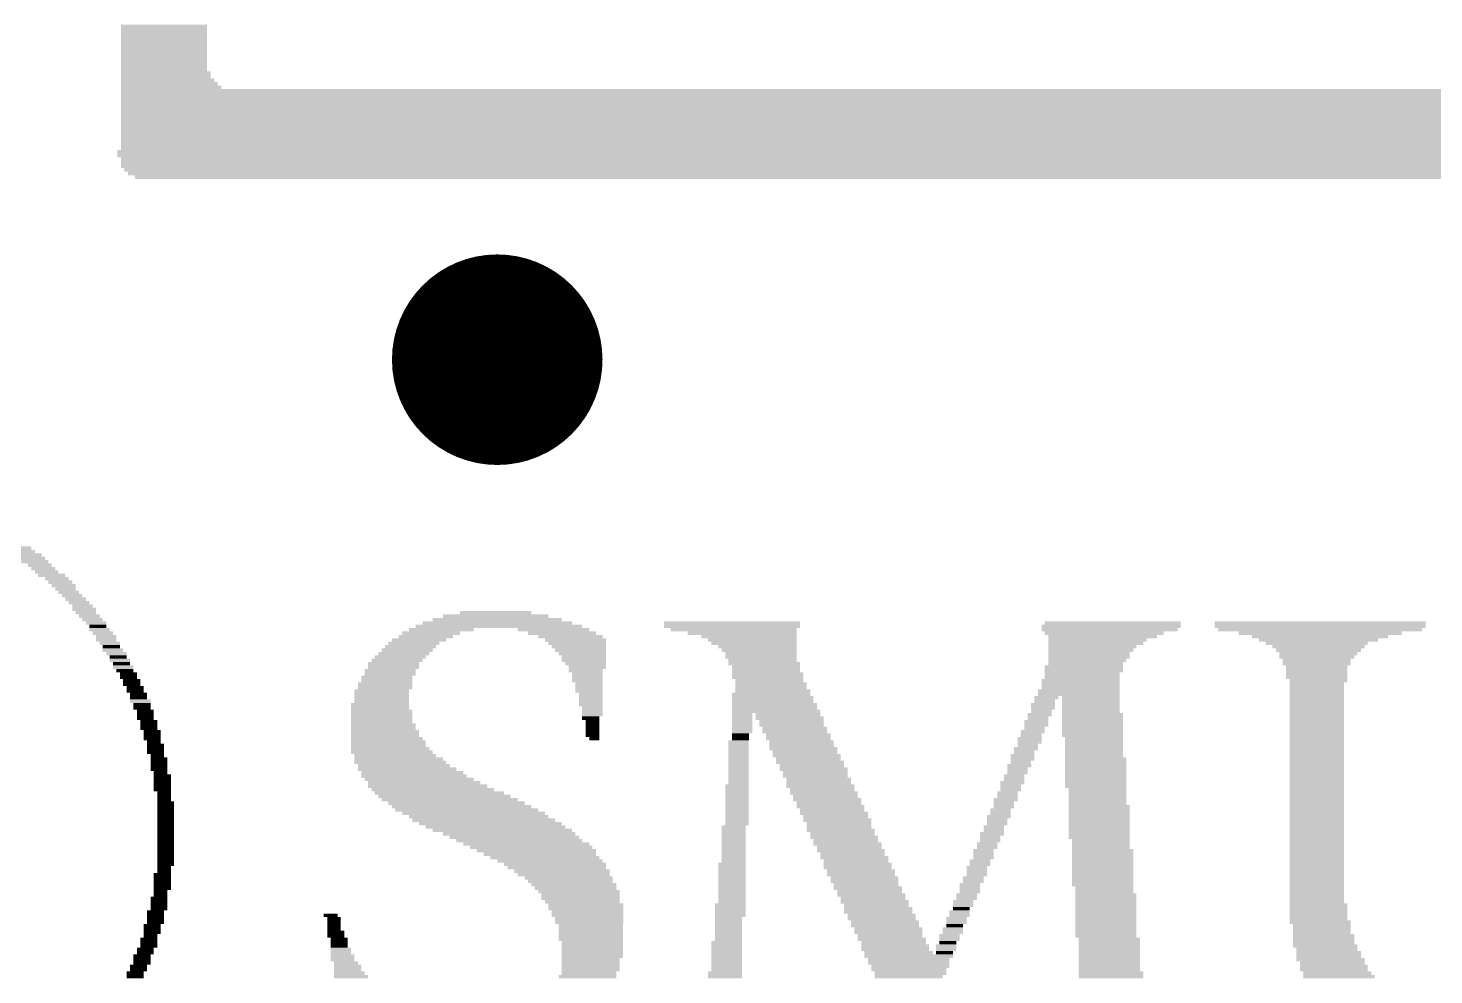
# Model space of a CAD drawing. Extents: x 0 to 49.2, y 3.8 to 49.5.
# Drawn here: x 9.59 to 20.64, y 26.66 to 34.1 of the extents above; entities that cross this region are included whole.
import ezdxf

# ---------------------------------------------------------------- set-up
doc = ezdxf.new("R2010")
doc.units = 0
for name, color, linetype in [('17', 82, 'CONTINUOUS'), ('200', 7, 'CONTINUOUS'), ('201', 7, 'CONTINUOUS')]:
    doc.layers.add(name, color=color, linetype=linetype)

# ---------------------------------------------------------------- blocks, each defined once
blk = doc.blocks.new('RECT')
blk.add_solid([(-0.5, -0.5), (0.5, -0.5), (-0.5, 0.5), (0.5, 0.5)])
blk = doc.blocks.new('ROUNDP')
at = {"const_width": 0.5}
blk.add_lwpolyline([(0, -0.25, 1), (0, 0.25, 1), (0, -0.25)], format="xyb", dxfattribs=at)

msp = doc.modelspace()

# ---------------------------------------------------------------- block references
at = {"layer": '17', "xscale": 1.6556, "yscale": 1.6556, "rotation": 90}
msp.add_blockref('ROUNDP', (13.274, 31.496), dxfattribs=at)
msp.add_blockref('ROUNDP', (13.274, 31.496), dxfattribs=at)
at = {"layer": '200'}
for p, xscale, yscale in [((9.5042, 30.0141), 0.2134, 0.0269), ((9.5321, 29.9873), 0.2134, 0.0267), ((9.5854, 29.9606), 0.2134, 0.0267), ((9.6109, 29.934), 0.2134, 0.0267), ((9.6388, 29.9072), 0.2134, 0.0269), ((9.6782, 29.8804), 0.1854, 0.0267), ((9.7048, 29.8537), 0.188, 0.0267), ((9.7315, 29.827), 0.1854, 0.0267), ((9.7709, 29.8002), 0.2134, 0.0269), ((9.8115, 29.7734), 0.188, 0.0267), ((9.8395, 29.7468), 0.188, 0.0267), ((9.8649, 29.7201), 0.188, 0.0267), ((9.8788, 29.6933), 0.16, 0.0269), ((9.9055, 29.6665), 0.1626, 0.0267), ((9.9322, 29.6398), 0.16, 0.0267), ((9.9588, 29.6132), 0.1626, 0.0267), ((9.9855, 29.5864), 0.16, 0.0269), ((10.0134, 29.5596), 0.16, 0.0267), ((10.0261, 29.5329), 0.1854, 0.0267), ((10.0388, 29.5061), 0.16, 0.0269), ((13.2621, 29.5061), 0.5613, 0.0269), ((10.0668, 29.4793), 0.16, 0.0267), ((10.0922, 29.4526), 0.16, 0.0267), ((10.1201, 29.426), 0.16, 0.0267), ((10.1328, 29.3992), 0.1346, 0.0269), ((13.2875, 29.3992), 1.3081, 0.0269), ((13.2748, 29.426), 1.176, 0.0267), ((13.2735, 29.4526), 1.016, 0.0267), ((13.2608, 29.4793), 0.828, 0.0267), ((15.1188, 29.426), 1.0693, 0.0267), ((15.1188, 29.3992), 1.0693, 0.0269), ((18.1008, 29.3992), 1.0947, 0.0269), ((18.1135, 29.426), 1.0693, 0.0267), ((19.7442, 29.426), 1.6586, 0.0267), ((19.7442, 29.3992), 1.6586, 0.0269), ((10.1455, 29.3724), 0.16, 0.0267), ((10.1735, 29.3457), 0.16, 0.0267), ((10.1989, 29.319), 0.16, 0.0267), ((10.1989, 29.2922), 0.16, 0.0269), ((12.6589, 29.2922), 0.4267, 0.0269), ((12.7122, 29.319), 0.4267, 0.0267), ((12.7541, 29.3457), 0.4547, 0.0267), ((12.8341, 29.3724), 0.508, 0.0267), ((13.7155, 29.3724), 0.5639, 0.0267), ((13.7828, 29.3457), 0.5359, 0.0267), ((13.8501, 29.319), 0.508, 0.0267), ((13.8895, 29.2922), 0.4801, 0.0269), ((15.1328, 29.3724), 0.9906, 0.0267), ((15.2001, 29.3457), 0.856, 0.0267), ((15.2535, 29.319), 0.7493, 0.0267), ((15.2801, 29.2922), 0.696, 0.0269), ((18.0881, 29.3724), 1.0693, 0.0267), ((18.0462, 29.3457), 0.9347, 0.0267), ((17.9941, 29.2922), 0.7747, 0.0269), ((18.0335, 29.319), 0.8534, 0.0267), ((19.7442, 29.3724), 1.6027, 0.0267), ((19.7442, 29.3457), 1.2827, 0.0267), ((19.7442, 29.319), 1.0693, 0.0267), ((19.7315, 29.2922), 0.9373, 0.0269), ((10.2268, 29.2654), 0.16, 0.0267), ((10.2395, 29.2388), 0.1346, 0.0267), ((10.2522, 29.2121), 0.16, 0.0267), ((10.2801, 29.1853), 0.16, 0.0269), ((12.5395, 29.1853), 0.4013, 0.0269), ((12.5649, 29.2121), 0.4013, 0.0267), ((12.5928, 29.2388), 0.4013, 0.0267), ((12.6182, 29.2654), 0.4013, 0.0267), ((13.9022, 29.2654), 0.4547, 0.0267), ((13.9162, 29.2388), 0.4267, 0.0267), ((13.9289, 29.2121), 0.4013, 0.0267), ((13.9428, 29.1853), 0.3734, 0.0269), ((15.2928, 29.2654), 0.6706, 0.0267), ((15.3208, 29.2388), 0.6147, 0.0267), ((15.3335, 29.2121), 0.5893, 0.0267), ((15.3474, 29.1853), 0.5613, 0.0269), ((17.9802, 29.2654), 0.7468, 0.0267), ((17.9535, 29.2388), 0.6934, 0.0267), ((17.9408, 29.2121), 0.668, 0.0267), ((17.9268, 29.1853), 0.6401, 0.0269), ((19.7175, 29.2654), 0.8026, 0.0267), ((19.7315, 29.2388), 0.7239, 0.0267), ((19.7315, 29.2121), 0.668, 0.0267), ((19.7302, 29.1853), 0.6147, 0.0269), ((10.2928, 29.1585), 0.1346, 0.0267), ((10.3055, 29.1318), 0.16, 0.0267), ((10.3195, 29.1052), 0.1321, 0.0267), ((10.3335, 29.0784), 0.16, 0.0269), ((12.4582, 29.1052), 0.4013, 0.0267), ((12.4582, 29.0784), 0.4013, 0.0269), ((12.4861, 29.1318), 0.4013, 0.0267), ((12.5115, 29.1585), 0.4013, 0.0267), ((13.9555, 29.1585), 0.348, 0.0267), ((13.9555, 29.1318), 0.348, 0.0267), ((13.9695, 29.1052), 0.32, 0.0267), ((13.9822, 29.0784), 0.2946, 0.0269), ((15.3474, 29.1585), 0.5613, 0.0267), ((15.3601, 29.1318), 0.5359, 0.0267), ((15.3728, 29.1052), 0.5613, 0.0267), ((15.3868, 29.0784), 0.5334, 0.0269), ((17.8862, 29.0784), 0.6147, 0.0269), ((17.9001, 29.1052), 0.5867, 0.0267), ((17.9268, 29.1585), 0.6401, 0.0267), ((17.9141, 29.1318), 0.6147, 0.0267), ((19.7175, 29.1585), 0.5893, 0.0267), ((19.7175, 29.1318), 0.5334, 0.0267), ((19.7175, 29.1052), 0.5334, 0.0267), ((19.7175, 29.0784), 0.4826, 0.0269), ((10.3462, 29.0516), 0.1346, 0.0267), ((10.3741, 29.0249), 0.1346, 0.0267), ((10.3741, 28.9981), 0.1346, 0.0269), ((10.3995, 28.9713), 0.1346, 0.0267), ((12.4048, 28.9981), 0.4013, 0.0269), ((12.4048, 28.9713), 0.4013, 0.0267), ((12.4328, 29.0516), 0.4013, 0.0267), ((12.4328, 29.0249), 0.4013, 0.0267), ((13.9695, 29.0516), 0.2692, 0.0267), ((13.9835, 29.0249), 0.2413, 0.0267), ((13.9835, 28.9981), 0.2413, 0.0269), ((13.9835, 28.9713), 0.2413, 0.0267), ((15.3868, 29.0516), 0.5334, 0.0267), ((15.4008, 29.0249), 0.5613, 0.0267), ((15.4008, 28.9981), 0.5613, 0.0269), ((15.4135, 28.9713), 0.5359, 0.0267), ((17.8608, 28.9713), 0.6147, 0.0267), ((17.8862, 29.0516), 0.6147, 0.0267), ((17.8735, 29.0249), 0.5893, 0.0267), ((17.8735, 28.9981), 0.5893, 0.0269), ((19.7175, 29.0516), 0.4826, 0.0267), ((19.7175, 29.0249), 0.4826, 0.0267), ((19.7175, 28.9981), 0.4826, 0.0269), ((19.7315, 28.9713), 0.4547, 0.0267), ((10.3995, 28.9446), 0.1346, 0.0267), ((10.4275, 28.918), 0.1346, 0.0267), ((10.4275, 28.8912), 0.1346, 0.0269), ((10.4529, 28.8644), 0.1346, 0.0267), ((10.4529, 28.8377), 0.1346, 0.0267), ((12.3655, 28.8912), 0.4293, 0.0269), ((12.3655, 28.8644), 0.4293, 0.0267), ((12.3655, 28.8377), 0.4293, 0.0267), ((12.3922, 28.9446), 0.4267, 0.0267), ((12.3922, 28.918), 0.4267, 0.0267), ((13.9962, 28.9446), 0.2159, 0.0267), ((13.9962, 28.918), 0.2159, 0.0267), ((13.9962, 28.8912), 0.2159, 0.0269), ((14.0101, 28.8644), 0.188, 0.0267), ((14.0101, 28.8377), 0.188, 0.0267), ((15.4275, 28.8644), 0.6147, 0.0267), ((15.4402, 28.8377), 0.6401, 0.0267), ((15.4262, 28.9446), 0.5613, 0.0267), ((15.4262, 28.918), 0.5613, 0.0267), ((15.4402, 28.8912), 0.5893, 0.0269), ((17.5915, 28.8377), 0.188, 0.0267), ((17.8468, 28.8912), 0.6426, 0.0269), ((17.8468, 28.8644), 0.6426, 0.0267), ((17.8608, 28.9446), 0.6147, 0.0267), ((17.8608, 28.918), 0.6147, 0.0267), ((17.9408, 28.8377), 0.4547, 0.0267), ((19.7175, 28.9446), 0.4267, 0.0267), ((19.7175, 28.918), 0.4267, 0.0267), ((19.7175, 28.8912), 0.4267, 0.0269), ((19.7175, 28.8644), 0.4267, 0.0267), ((19.7175, 28.8377), 0.4267, 0.0267), ((10.4668, 28.811), 0.1626, 0.0267), ((10.4808, 28.7842), 0.1346, 0.0269), ((10.4808, 28.7574), 0.1346, 0.0267), ((10.5075, 28.7308), 0.1321, 0.0267), ((12.3528, 28.7842), 0.4547, 0.0269), ((12.3528, 28.7574), 0.4547, 0.0267), ((12.3655, 28.7308), 0.4801, 0.0267), ((12.3655, 28.811), 0.4293, 0.0267), ((14.0101, 28.811), 0.188, 0.0267), ((14.0101, 28.7842), 0.188, 0.0269), ((14.0228, 28.7574), 0.1626, 0.0267), ((14.0228, 28.7308), 0.1626, 0.0267), ((15.4541, 28.7842), 0.668, 0.0269), ((15.4541, 28.7574), 0.668, 0.0267), ((15.4668, 28.7308), 0.6934, 0.0267), ((15.4402, 28.811), 0.6401, 0.0267), ((17.5661, 28.7842), 0.188, 0.0269), ((17.5661, 28.7574), 0.188, 0.0267), ((17.5522, 28.7308), 0.16, 0.0267), ((17.5788, 28.811), 0.1626, 0.0267), ((17.9408, 28.811), 0.4547, 0.0267), ((17.9408, 28.7842), 0.4547, 0.0269), ((17.9408, 28.7574), 0.4547, 0.0267), ((17.9408, 28.7308), 0.4547, 0.0267), ((19.7175, 28.811), 0.4267, 0.0267), ((19.7175, 28.7842), 0.4267, 0.0269), ((19.7175, 28.7574), 0.4267, 0.0267), ((19.7175, 28.7308), 0.4267, 0.0267), ((10.5075, 28.7041), 0.1321, 0.0267), ((10.5075, 28.6773), 0.1321, 0.0269), ((10.5341, 28.6505), 0.1346, 0.0267), ((10.5341, 28.6238), 0.1346, 0.0267), ((12.3655, 28.7041), 0.4801, 0.0267), ((12.3655, 28.6773), 0.4801, 0.0269), ((12.3655, 28.6505), 0.4801, 0.0267), ((12.3795, 28.6238), 0.508, 0.0267), ((14.0228, 28.7041), 0.1626, 0.0267), ((14.0089, 28.6773), 0.1346, 0.0269), ((14.0228, 28.6505), 0.1067, 0.0267), ((14.0228, 28.6238), 0.1067, 0.0267), ((15.2001, 28.7041), 0.16, 0.0267), ((15.2001, 28.6773), 0.16, 0.0269), ((15.2001, 28.6505), 0.16, 0.0267), ((15.2001, 28.6238), 0.16, 0.0267), ((15.5595, 28.7041), 0.508, 0.0267), ((15.5735, 28.6773), 0.5359, 0.0269), ((15.5875, 28.6505), 0.508, 0.0267), ((15.5875, 28.6238), 0.508, 0.0267), ((17.5128, 28.6505), 0.188, 0.0267), ((17.5128, 28.6238), 0.188, 0.0267), ((17.5382, 28.7041), 0.188, 0.0267), ((17.5255, 28.6773), 0.1626, 0.0269), ((17.9535, 28.7041), 0.4801, 0.0267), ((17.9535, 28.6773), 0.4801, 0.0269), ((17.9535, 28.6505), 0.4801, 0.0267), ((17.9535, 28.6238), 0.4801, 0.0267), ((19.7175, 28.7041), 0.4267, 0.0267), ((19.7175, 28.6773), 0.4267, 0.0269), ((19.7175, 28.6505), 0.4267, 0.0267), ((19.7175, 28.6238), 0.4267, 0.0267), ((10.5341, 28.5972), 0.1346, 0.0267), ((10.5608, 28.5704), 0.1321, 0.0269), ((10.5608, 28.5436), 0.1321, 0.0267), ((10.5608, 28.5169), 0.1321, 0.0267), ((12.3795, 28.5972), 0.508, 0.0267), ((12.3922, 28.5704), 0.5334, 0.0269), ((12.3922, 28.5436), 0.5334, 0.0267), ((12.4061, 28.5169), 0.5613, 0.0267), ((14.0228, 28.5972), 0.1067, 0.0267), ((14.0228, 28.5704), 0.1067, 0.0269), ((14.0228, 28.5436), 0.1067, 0.0267), ((14.0368, 28.5169), 0.0787, 0.0267), ((15.2001, 28.5972), 0.16, 0.0267), ((15.2001, 28.5704), 0.16, 0.0269), ((15.1862, 28.5436), 0.1321, 0.0267), ((15.1862, 28.5169), 0.1321, 0.0267), ((15.6129, 28.5972), 0.508, 0.0267), ((15.6129, 28.5704), 0.508, 0.0269), ((15.6408, 28.5436), 0.508, 0.0267), ((15.6408, 28.5169), 0.508, 0.0267), ((17.4595, 28.5169), 0.188, 0.0267), ((17.4721, 28.5436), 0.1626, 0.0267), ((17.4849, 28.5704), 0.188, 0.0269), ((17.4988, 28.5972), 0.16, 0.0267), ((17.9535, 28.5972), 0.4801, 0.0267), ((17.9535, 28.5704), 0.4801, 0.0269), ((17.9535, 28.5436), 0.4801, 0.0267), ((17.9662, 28.5169), 0.4547, 0.0267), ((19.7175, 28.5972), 0.4267, 0.0267), ((19.7175, 28.5704), 0.4267, 0.0269), ((19.7175, 28.5436), 0.4267, 0.0267), ((19.7175, 28.5169), 0.4267, 0.0267), ((10.5735, 28.4901), 0.1067, 0.0269), ((10.5875, 28.4633), 0.1346, 0.0267), ((10.5875, 28.4366), 0.1346, 0.0267), ((10.5875, 28.41), 0.1346, 0.0267), ((12.4188, 28.4901), 0.5867, 0.0269), ((12.4188, 28.4633), 0.5867, 0.0267), ((12.4455, 28.41), 0.6401, 0.0267), ((12.4328, 28.4366), 0.6147, 0.0267), ((15.1722, 28.4901), 0.16, 0.0269), ((15.1722, 28.4633), 0.16, 0.0267), ((15.1722, 28.4366), 0.16, 0.0267), ((15.1722, 28.41), 0.16, 0.0267), ((15.6662, 28.4901), 0.508, 0.0269), ((15.6662, 28.4633), 0.508, 0.0267), ((15.6802, 28.4366), 0.5359, 0.0267), ((15.6942, 28.41), 0.508, 0.0267), ((17.4315, 28.4366), 0.188, 0.0267), ((17.4175, 28.41), 0.16, 0.0267), ((17.4595, 28.4901), 0.188, 0.0269), ((17.4455, 28.4633), 0.16, 0.0267), ((17.9662, 28.4901), 0.4547, 0.0269), ((17.9662, 28.4633), 0.4547, 0.0267), ((17.9662, 28.4366), 0.4547, 0.0267), ((17.9662, 28.41), 0.4547, 0.0267), ((19.7175, 28.4901), 0.4267, 0.0269), ((19.7175, 28.4633), 0.4267, 0.0267), ((19.7175, 28.4366), 0.4267, 0.0267), ((19.7175, 28.41), 0.4267, 0.0267), ((10.6014, 28.3832), 0.1067, 0.0269), ((10.6142, 28.3564), 0.1321, 0.0267), ((10.6142, 28.3297), 0.1321, 0.0267), ((10.6142, 28.303), 0.1321, 0.0267), ((12.4988, 28.3564), 0.696, 0.0267), ((12.5115, 28.3297), 0.7214, 0.0267), ((12.4722, 28.3832), 0.6426, 0.0269), ((12.5395, 28.303), 0.7214, 0.0267), ((15.1722, 28.3832), 0.16, 0.0269), ((15.1722, 28.3564), 0.16, 0.0267), ((15.1722, 28.3297), 0.16, 0.0267), ((15.1722, 28.303), 0.16, 0.0267), ((15.7069, 28.3832), 0.5334, 0.0269), ((15.7195, 28.3564), 0.508, 0.0267), ((15.7335, 28.3297), 0.5359, 0.0267), ((15.7475, 28.303), 0.508, 0.0267), ((17.3782, 28.303), 0.188, 0.0267), ((17.4048, 28.3832), 0.1854, 0.0269), ((17.4048, 28.3564), 0.1854, 0.0267), ((17.3921, 28.3297), 0.16, 0.0267), ((17.9662, 28.3832), 0.4547, 0.0269), ((17.9802, 28.3564), 0.4826, 0.0267), ((17.9802, 28.3297), 0.4826, 0.0267), ((17.9802, 28.303), 0.4826, 0.0267), ((19.7175, 28.3832), 0.4267, 0.0269), ((19.7175, 28.3564), 0.4267, 0.0267), ((19.7175, 28.3297), 0.4267, 0.0267), ((19.7175, 28.303), 0.4267, 0.0267), ((10.6142, 28.2762), 0.1321, 0.0269), ((10.6269, 28.2494), 0.1067, 0.0267), ((10.6408, 28.2228), 0.1346, 0.0267), ((10.6408, 28.1961), 0.1346, 0.0267), ((12.5661, 28.2762), 0.7747, 0.0269), ((12.6055, 28.2494), 0.8026, 0.0267), ((12.6195, 28.2228), 0.8306, 0.0267), ((12.6601, 28.1961), 0.856, 0.0267), ((15.1722, 28.2762), 0.16, 0.0269), ((15.1722, 28.2494), 0.16, 0.0267), ((15.1722, 28.2228), 0.16, 0.0267), ((15.1722, 28.1961), 0.16, 0.0267), ((15.7615, 28.2762), 0.5359, 0.0269), ((15.7754, 28.2494), 0.508, 0.0267), ((15.7754, 28.2228), 0.508, 0.0267), ((15.8008, 28.1961), 0.508, 0.0267), ((17.3388, 28.2228), 0.16, 0.0267), ((17.3388, 28.1961), 0.16, 0.0267), ((17.3642, 28.2762), 0.16, 0.0269), ((17.3642, 28.2494), 0.16, 0.0267), ((17.9802, 28.2762), 0.4826, 0.0269), ((17.9802, 28.2494), 0.4826, 0.0267), ((17.9802, 28.2228), 0.4826, 0.0267), ((17.9802, 28.1961), 0.4826, 0.0267), ((19.7175, 28.2762), 0.4267, 0.0269), ((19.7175, 28.2494), 0.4267, 0.0267), ((19.7175, 28.2228), 0.4267, 0.0267), ((19.7175, 28.1961), 0.4267, 0.0267), ((10.6408, 28.1693), 0.1346, 0.0269), ((10.6408, 28.1425), 0.1346, 0.0267), ((10.6408, 28.1158), 0.1346, 0.0267), ((10.6548, 28.0892), 0.1067, 0.0267), ((10.6548, 28.0624), 0.1067, 0.0269), ((12.6995, 28.1693), 0.8839, 0.0269), ((12.7262, 28.1425), 0.9373, 0.0267), ((12.7668, 28.1158), 0.9627, 0.0267), ((12.8189, 28.0892), 1.016, 0.0267), ((12.8595, 28.0624), 1.0414, 0.0269), ((15.1595, 28.1425), 0.1854, 0.0267), ((15.1595, 28.1158), 0.1854, 0.0267), ((15.1595, 28.0892), 0.1854, 0.0267), ((15.1595, 28.0624), 0.1854, 0.0269), ((15.1722, 28.1693), 0.16, 0.0269), ((15.8008, 28.1693), 0.508, 0.0269), ((15.8148, 28.1425), 0.5359, 0.0267), ((15.8288, 28.1158), 0.508, 0.0267), ((15.8415, 28.0892), 0.5334, 0.0267), ((15.8542, 28.0624), 0.508, 0.0269), ((17.2855, 28.0892), 0.16, 0.0267), ((17.2855, 28.0624), 0.16, 0.0269), ((17.3248, 28.1693), 0.188, 0.0269), ((17.3109, 28.1425), 0.16, 0.0267), ((17.3109, 28.1158), 0.16, 0.0267), ((17.9802, 28.1693), 0.4826, 0.0269), ((17.9802, 28.1425), 0.4826, 0.0267), ((17.9941, 28.1158), 0.4547, 0.0267), ((17.9941, 28.0892), 0.4547, 0.0267), ((17.9941, 28.0624), 0.4547, 0.0269), ((19.7175, 28.1693), 0.4267, 0.0269), ((19.7175, 28.1425), 0.4267, 0.0267), ((19.7175, 28.1158), 0.4267, 0.0267), ((19.7175, 28.0892), 0.4267, 0.0267), ((19.7175, 28.0624), 0.4267, 0.0269), ((10.6548, 28.0356), 0.1067, 0.0267), ((10.6675, 28.0089), 0.1321, 0.0267), ((10.6675, 27.9821), 0.1321, 0.0269), ((10.6675, 27.9553), 0.1321, 0.0267), ((12.8989, 28.0356), 1.0693, 0.0267), ((12.9535, 28.0089), 1.0719, 0.0267), ((12.9941, 27.9821), 1.0973, 0.0269), ((13.0348, 27.9553), 1.1227, 0.0267), ((15.1595, 28.0356), 0.1854, 0.0267), ((15.1595, 28.0089), 0.1854, 0.0267), ((15.1595, 27.9821), 0.1854, 0.0269), ((15.1595, 27.9553), 0.1854, 0.0267), ((15.8681, 28.0356), 0.5359, 0.0267), ((15.8821, 28.0089), 0.508, 0.0267), ((15.8948, 27.9821), 0.5334, 0.0269), ((15.9075, 27.9553), 0.508, 0.0267), ((17.2321, 27.9553), 0.16, 0.0267), ((17.2715, 28.0356), 0.188, 0.0267), ((17.2575, 28.0089), 0.16, 0.0267), ((17.2575, 27.9821), 0.16, 0.0269), ((17.9941, 28.0356), 0.4547, 0.0267), ((17.9941, 28.0089), 0.4547, 0.0267), ((18.0068, 27.9821), 0.4801, 0.0269), ((18.0068, 27.9553), 0.4801, 0.0267), ((19.7175, 28.0356), 0.4267, 0.0267), ((19.7175, 28.0089), 0.4267, 0.0267), ((19.7175, 27.9821), 0.4267, 0.0269), ((19.7175, 27.9553), 0.4267, 0.0267), ((10.6675, 27.9286), 0.1321, 0.0267), ((10.6675, 27.902), 0.1321, 0.0267), ((10.6675, 27.8752), 0.1321, 0.0269), ((10.6675, 27.8484), 0.1321, 0.0267), ((13.0881, 27.9286), 1.1227, 0.0267), ((13.1275, 27.902), 1.0947, 0.0267), ((13.1669, 27.8752), 1.1227, 0.0269), ((13.2202, 27.8484), 1.1227, 0.0267), ((15.1595, 27.9286), 0.1854, 0.0267), ((15.1595, 27.902), 0.1854, 0.0267), ((15.1595, 27.8752), 0.1854, 0.0269), ((15.1595, 27.8484), 0.1854, 0.0267), ((15.9215, 27.9286), 0.5359, 0.0267), ((15.9355, 27.902), 0.508, 0.0267), ((15.9482, 27.8752), 0.5334, 0.0269), ((15.9609, 27.8484), 0.508, 0.0267), ((17.2182, 27.902), 0.188, 0.0267), ((17.2042, 27.8752), 0.16, 0.0269), ((17.2042, 27.8484), 0.16, 0.0267), ((17.2321, 27.9286), 0.16, 0.0267), ((18.0068, 27.9286), 0.4801, 0.0267), ((18.0068, 27.902), 0.4801, 0.0267), ((18.0068, 27.8752), 0.4801, 0.0269), ((18.0068, 27.8484), 0.4801, 0.0267), ((19.7175, 27.9286), 0.4267, 0.0267), ((19.7175, 27.902), 0.4267, 0.0267), ((19.7175, 27.8752), 0.4267, 0.0269), ((19.7175, 27.8484), 0.4267, 0.0267), ((10.6675, 27.8217), 0.1321, 0.0267), ((10.6675, 27.795), 0.1321, 0.0267), ((10.6675, 27.7682), 0.1321, 0.0269), ((10.6675, 27.7414), 0.1321, 0.0267), ((13.2608, 27.8217), 1.0973, 0.0267), ((13.3142, 27.795), 1.0973, 0.0267), ((13.3675, 27.7682), 1.0414, 0.0269), ((13.4082, 27.7414), 1.016, 0.0267), ((15.1328, 27.8217), 0.188, 0.0267), ((15.1328, 27.795), 0.188, 0.0267), ((15.1328, 27.7682), 0.188, 0.0269), ((15.1328, 27.7414), 0.188, 0.0267), ((15.9748, 27.795), 0.5359, 0.0267), ((15.9609, 27.8217), 0.508, 0.0267), ((15.9888, 27.7682), 0.508, 0.0269), ((16.0015, 27.7414), 0.5334, 0.0267), ((17.1648, 27.7682), 0.188, 0.0269), ((17.1508, 27.7414), 0.16, 0.0267), ((17.1788, 27.8217), 0.16, 0.0267), ((17.1788, 27.795), 0.16, 0.0267), ((18.0068, 27.8217), 0.4801, 0.0267), ((18.0068, 27.795), 0.4801, 0.0267), ((18.0068, 27.7682), 0.4801, 0.0269), ((18.0068, 27.7414), 0.4801, 0.0267), ((19.7175, 27.8217), 0.4267, 0.0267), ((19.7175, 27.795), 0.4267, 0.0267), ((19.7175, 27.7682), 0.4267, 0.0269), ((19.7175, 27.7414), 0.4267, 0.0267), ((10.6675, 27.7148), 0.1321, 0.0267), ((10.6675, 27.6881), 0.1321, 0.0267), ((10.6675, 27.6613), 0.1321, 0.0269), ((10.6675, 27.6345), 0.1321, 0.0267), ((13.4475, 27.7148), 0.9881, 0.0267), ((13.5021, 27.6881), 0.9906, 0.0267), ((13.5415, 27.6613), 0.9627, 0.0269), ((13.5821, 27.6345), 0.9373, 0.0267), ((15.1328, 27.7148), 0.188, 0.0267), ((15.1328, 27.6881), 0.188, 0.0267), ((15.1328, 27.6613), 0.188, 0.0269), ((15.1328, 27.6345), 0.188, 0.0267), ((16.0142, 27.7148), 0.508, 0.0267), ((16.0282, 27.6881), 0.5359, 0.0267), ((16.0421, 27.6613), 0.508, 0.0269), ((16.0548, 27.6345), 0.5334, 0.0267), ((17.0975, 27.6345), 0.16, 0.0267), ((17.1254, 27.6881), 0.16, 0.0267), ((17.1254, 27.6613), 0.16, 0.0269), ((17.1508, 27.7148), 0.16, 0.0267), ((18.0195, 27.7148), 0.4547, 0.0267), ((18.0195, 27.6881), 0.4547, 0.0267), ((18.0195, 27.6613), 0.4547, 0.0269), ((18.0335, 27.6345), 0.4826, 0.0267), ((19.7175, 27.7148), 0.4267, 0.0267), ((19.7175, 27.6881), 0.4267, 0.0267), ((19.7175, 27.6613), 0.4267, 0.0269), ((19.7175, 27.6345), 0.4267, 0.0267), ((10.6675, 27.6078), 0.1321, 0.0267), ((10.6675, 27.5812), 0.1321, 0.0267), ((10.6675, 27.5544), 0.1321, 0.0269), ((10.6675, 27.5276), 0.1321, 0.0267), ((13.6088, 27.6078), 0.8839, 0.0267), ((13.6482, 27.5812), 0.856, 0.0267), ((13.6888, 27.5544), 0.8306, 0.0269), ((13.7282, 27.5276), 0.8026, 0.0267), ((15.1201, 27.5276), 0.2134, 0.0267), ((15.1328, 27.6078), 0.188, 0.0267), ((15.1328, 27.5812), 0.188, 0.0267), ((15.1328, 27.5544), 0.188, 0.0269), ((16.0675, 27.6078), 0.508, 0.0267), ((16.0815, 27.5812), 0.5359, 0.0267), ((16.0955, 27.5544), 0.508, 0.0269), ((16.1082, 27.5276), 0.5334, 0.0267), ((17.0708, 27.5544), 0.1626, 0.0269), ((17.0708, 27.5276), 0.1626, 0.0267), ((17.0975, 27.6078), 0.16, 0.0267), ((17.0975, 27.5812), 0.16, 0.0267), ((18.0335, 27.6078), 0.4826, 0.0267), ((18.0335, 27.5812), 0.4826, 0.0267), ((18.0335, 27.5544), 0.4826, 0.0269), ((18.0335, 27.5276), 0.4826, 0.0267), ((19.7175, 27.6078), 0.4267, 0.0267), ((19.7175, 27.5812), 0.4267, 0.0267), ((19.7175, 27.5544), 0.4267, 0.0269), ((19.7175, 27.5276), 0.4267, 0.0267), ((10.6408, 27.4473), 0.1346, 0.0267), ((10.6408, 27.4206), 0.1346, 0.0267), ((10.6548, 27.5009), 0.1067, 0.0267), ((10.6548, 27.4741), 0.1067, 0.0269), ((13.7422, 27.5009), 0.7747, 0.0267), ((13.7828, 27.4741), 0.7493, 0.0269), ((13.7955, 27.4473), 0.7239, 0.0267), ((13.8361, 27.4206), 0.6934, 0.0267), ((15.1201, 27.5009), 0.2134, 0.0267), ((15.1201, 27.4741), 0.2134, 0.0269), ((15.1201, 27.4473), 0.2134, 0.0267), ((15.1201, 27.4206), 0.2134, 0.0267), ((16.1082, 27.5009), 0.5334, 0.0267), ((16.1348, 27.4741), 0.5359, 0.0269), ((16.1348, 27.4473), 0.5359, 0.0267), ((16.1615, 27.4206), 0.5334, 0.0267), ((17.0175, 27.4206), 0.1626, 0.0267), ((17.0442, 27.5009), 0.16, 0.0267), ((17.0442, 27.4741), 0.16, 0.0269), ((17.0442, 27.4473), 0.16, 0.0267), ((18.0335, 27.5009), 0.4826, 0.0267), ((18.0335, 27.4741), 0.4826, 0.0269), ((18.0335, 27.4473), 0.4826, 0.0267), ((18.0335, 27.4206), 0.4826, 0.0267), ((19.7175, 27.5009), 0.4267, 0.0267), ((19.7175, 27.4741), 0.4267, 0.0269), ((19.7175, 27.4473), 0.4267, 0.0267), ((19.7175, 27.4206), 0.4267, 0.0267), ((10.6408, 27.394), 0.1346, 0.0267), ((10.6408, 27.3672), 0.1346, 0.0269), ((10.6408, 27.3404), 0.1346, 0.0267), ((10.6269, 27.3137), 0.1067, 0.0267), ((13.8488, 27.394), 0.668, 0.0267), ((13.8768, 27.3672), 0.668, 0.0269), ((13.8895, 27.3404), 0.6426, 0.0267), ((13.9162, 27.3137), 0.6401, 0.0267), ((15.1201, 27.394), 0.2134, 0.0267), ((15.1201, 27.3672), 0.2134, 0.0269), ((15.1201, 27.3404), 0.2134, 0.0267), ((15.1201, 27.3137), 0.2134, 0.0267), ((16.1615, 27.394), 0.5334, 0.0267), ((16.1742, 27.3672), 0.508, 0.0269), ((16.1882, 27.3404), 0.5359, 0.0267), ((16.2021, 27.3137), 0.508, 0.0267), ((16.9908, 27.3672), 0.16, 0.0269), ((16.9908, 27.3404), 0.16, 0.0267), ((16.9908, 27.3137), 0.16, 0.0267), ((17.0175, 27.394), 0.1626, 0.0267), ((18.0335, 27.394), 0.4826, 0.0267), ((18.0335, 27.3672), 0.4826, 0.0269), ((18.0475, 27.3404), 0.4547, 0.0267), ((18.0475, 27.3137), 0.4547, 0.0267), ((19.7175, 27.394), 0.4267, 0.0267), ((19.7175, 27.3672), 0.4267, 0.0269), ((19.7175, 27.3404), 0.4267, 0.0267), ((19.7175, 27.3137), 0.4267, 0.0267), ((10.6142, 27.2602), 0.1321, 0.0269), ((10.6142, 27.2334), 0.1321, 0.0267), ((10.6142, 27.2068), 0.1321, 0.0267), ((10.6142, 27.1801), 0.1321, 0.0267), ((10.6269, 27.287), 0.1067, 0.0267), ((13.9289, 27.287), 0.6147, 0.0267), ((13.9289, 27.2602), 0.6147, 0.0269), ((13.9428, 27.2334), 0.5867, 0.0267), ((13.9695, 27.2068), 0.5893, 0.0267), ((13.9695, 27.1801), 0.5893, 0.0267), ((15.1061, 27.2068), 0.2413, 0.0267), ((15.1061, 27.1801), 0.2413, 0.0267), ((15.1201, 27.287), 0.2134, 0.0267), ((15.1201, 27.2602), 0.2134, 0.0269), ((15.1201, 27.2334), 0.2134, 0.0267), ((16.2149, 27.287), 0.5334, 0.0267), ((16.2415, 27.2334), 0.5359, 0.0267), ((16.2276, 27.2602), 0.508, 0.0269), ((16.2555, 27.2068), 0.508, 0.0267), ((16.2695, 27.1801), 0.5359, 0.0267), ((16.9375, 27.2334), 0.16, 0.0267), ((16.9375, 27.2068), 0.16, 0.0267), ((16.9235, 27.1801), 0.1321, 0.0267), ((16.9642, 27.287), 0.1626, 0.0267), ((16.9642, 27.2602), 0.1626, 0.0269), ((18.0602, 27.287), 0.4801, 0.0267), ((18.0602, 27.2602), 0.4801, 0.0269), ((18.0602, 27.2334), 0.4801, 0.0267), ((18.0602, 27.2068), 0.4801, 0.0267), ((18.0602, 27.1801), 0.4801, 0.0267), ((19.7315, 27.2068), 0.4547, 0.0267), ((19.7315, 27.1801), 0.4547, 0.0267), ((19.7175, 27.287), 0.4267, 0.0267), ((19.7175, 27.2602), 0.4267, 0.0269), ((19.7175, 27.2334), 0.4267, 0.0267), ((10.5875, 27.1533), 0.1346, 0.0269), ((10.5875, 27.1265), 0.1346, 0.0267), ((10.5875, 27.0998), 0.1346, 0.0267), ((10.5875, 27.0732), 0.1346, 0.0267), ((11.9642, 27.1265), 0.1092, 0.0267), ((11.9908, 27.0998), 0.1067, 0.0267), ((11.9908, 27.0732), 0.1067, 0.0267), ((13.9835, 27.1533), 0.5613, 0.0269), ((13.9835, 27.1265), 0.5613, 0.0267), ((13.9962, 27.0998), 0.5359, 0.0267), ((13.9962, 27.0732), 0.5359, 0.0267), ((15.1061, 27.1533), 0.2413, 0.0269), ((15.1061, 27.1265), 0.2413, 0.0267), ((15.0922, 27.0998), 0.2134, 0.0267), ((15.0922, 27.0732), 0.2134, 0.0267), ((16.2695, 27.1533), 0.5359, 0.0269), ((16.2961, 27.1265), 0.5334, 0.0267), ((16.2961, 27.0998), 0.5334, 0.0267), ((16.3228, 27.0732), 0.5359, 0.0267), ((16.8841, 27.0998), 0.16, 0.0267), ((16.8841, 27.0732), 0.16, 0.0267), ((16.9095, 27.1533), 0.16, 0.0269), ((16.9095, 27.1265), 0.16, 0.0267), ((18.0602, 27.1533), 0.4801, 0.0269), ((18.0602, 27.1265), 0.4801, 0.0267), ((18.0602, 27.0998), 0.4801, 0.0267), ((18.0602, 27.0732), 0.4801, 0.0267), ((19.7315, 27.1533), 0.4547, 0.0269), ((19.7315, 27.1265), 0.4547, 0.0267), ((19.7315, 27.0998), 0.4547, 0.0267), ((19.7442, 27.0732), 0.4801, 0.0267), ((10.5608, 27.0464), 0.1321, 0.0269), ((10.5608, 27.0196), 0.1321, 0.0267), ((10.5608, 26.9929), 0.1321, 0.0267), ((10.5481, 26.9661), 0.1067, 0.0269), ((11.9908, 27.0464), 0.1067, 0.0269), ((11.9908, 27.0196), 0.1067, 0.0267), ((12.0048, 26.9929), 0.1346, 0.0267), ((12.0048, 26.9661), 0.1346, 0.0269), ((14.0101, 27.0464), 0.508, 0.0269), ((14.0101, 27.0196), 0.508, 0.0267), ((14.0101, 26.9929), 0.508, 0.0267), ((14.0101, 26.9661), 0.508, 0.0269), ((15.0922, 27.0464), 0.2134, 0.0269), ((15.0922, 27.0196), 0.2134, 0.0267), ((15.0922, 26.9929), 0.2134, 0.0267), ((15.0922, 26.9661), 0.2134, 0.0269), ((16.3228, 27.0464), 0.5359, 0.0269), ((16.3495, 27.0196), 0.5334, 0.0267), ((16.3495, 26.9929), 0.5334, 0.0267), ((16.3622, 26.9661), 0.508, 0.0269), ((16.8308, 26.9661), 0.16, 0.0269), ((16.8562, 27.0196), 0.16, 0.0267), ((16.8562, 26.9929), 0.16, 0.0267), ((16.8702, 27.0464), 0.1321, 0.0269), ((18.0602, 27.0464), 0.4801, 0.0269), ((18.0602, 27.0196), 0.4801, 0.0267), ((18.0602, 26.9929), 0.4801, 0.0267), ((18.0602, 26.9661), 0.4801, 0.0269), ((19.7708, 26.9661), 0.4826, 0.0269), ((19.7569, 27.0464), 0.4547, 0.0269), ((19.7569, 27.0196), 0.4547, 0.0267), ((19.7569, 26.9929), 0.4547, 0.0267), ((10.5075, 26.8592), 0.1321, 0.0269), ((10.5341, 26.9393), 0.1346, 0.0267), ((10.5341, 26.9126), 0.1346, 0.0267), ((10.5341, 26.886), 0.1346, 0.0267), ((12.0315, 26.9393), 0.1321, 0.0267), ((12.0315, 26.9126), 0.1321, 0.0267), ((12.0315, 26.886), 0.1321, 0.0267), ((12.0454, 26.8592), 0.16, 0.0269), ((14.0101, 26.9393), 0.508, 0.0267), ((14.0228, 26.9126), 0.4826, 0.0267), ((14.0228, 26.886), 0.4826, 0.0267), ((14.0228, 26.8592), 0.4826, 0.0269), ((15.0782, 26.9126), 0.2413, 0.0267), ((15.0782, 26.886), 0.2413, 0.0267), ((15.0782, 26.8592), 0.2413, 0.0269), ((15.0922, 26.9393), 0.2134, 0.0267), ((16.3761, 26.9393), 0.5359, 0.0267), ((16.3901, 26.9126), 0.508, 0.0267), ((16.4028, 26.886), 0.5334, 0.0267), ((16.4028, 26.8592), 0.5334, 0.0269), ((16.8029, 26.886), 0.16, 0.0267), ((16.8029, 26.8592), 0.16, 0.0269), ((16.8308, 26.9393), 0.16, 0.0267), ((16.8168, 26.9126), 0.1321, 0.0267), ((18.0868, 26.9393), 0.4826, 0.0267), ((18.0868, 26.9126), 0.4826, 0.0267), ((18.0868, 26.886), 0.4826, 0.0267), ((18.0868, 26.8592), 0.4826, 0.0269), ((19.7708, 26.9393), 0.4826, 0.0267), ((19.7708, 26.9126), 0.4826, 0.0267), ((19.7836, 26.886), 0.508, 0.0267), ((19.7975, 26.8592), 0.4801, 0.0269), ((10.4808, 26.8057), 0.1346, 0.0267), ((10.4808, 26.779), 0.1346, 0.0267), ((10.4808, 26.7522), 0.1346, 0.0269), ((10.5075, 26.8324), 0.1321, 0.0267), ((12.0454, 26.8324), 0.16, 0.0267), ((12.0581, 26.8057), 0.1854, 0.0267), ((12.0581, 26.779), 0.1854, 0.0267), ((12.0848, 26.7522), 0.188, 0.0269), ((14.0228, 26.8324), 0.4826, 0.0267), ((14.0228, 26.8057), 0.4826, 0.0267), ((14.0089, 26.779), 0.4547, 0.0267), ((14.0089, 26.7522), 0.4547, 0.0269), ((15.0782, 26.8324), 0.2413, 0.0267), ((15.0782, 26.8057), 0.2413, 0.0267), ((15.0782, 26.779), 0.2413, 0.0267), ((15.0782, 26.7522), 0.2413, 0.0269), ((16.5095, 26.8057), 0.696, 0.0267), ((16.4295, 26.8324), 0.5359, 0.0267), ((16.5095, 26.779), 0.6401, 0.0267), ((16.5095, 26.7522), 0.6401, 0.0269), ((16.7902, 26.8324), 0.1346, 0.0267), ((18.0868, 26.8324), 0.4826, 0.0267), ((18.0868, 26.8057), 0.4826, 0.0267), ((18.0868, 26.779), 0.4826, 0.0267), ((18.0868, 26.7522), 0.4826, 0.0269), ((19.8115, 26.8324), 0.508, 0.0267), ((19.8115, 26.8057), 0.508, 0.0267), ((19.8255, 26.779), 0.5359, 0.0267), ((19.8394, 26.7522), 0.508, 0.0269), ((10.4275, 26.6721), 0.1346, 0.0267), ((10.4275, 26.6453), 0.1346, 0.0269), ((10.4529, 26.7254), 0.1346, 0.0267), ((10.4529, 26.6988), 0.1346, 0.0267), ((12.0975, 26.7254), 0.2134, 0.0267), ((12.0975, 26.6988), 0.2134, 0.0267), ((12.1115, 26.6721), 0.2413, 0.0267), ((12.1242, 26.6453), 0.2667, 0.0269), ((13.9835, 26.6453), 0.4547, 0.0269), ((13.9962, 26.6721), 0.4293, 0.0267), ((14.0089, 26.7254), 0.4547, 0.0267), ((14.0089, 26.6988), 0.4547, 0.0267), ((15.0655, 26.6721), 0.2667, 0.0267), ((15.0655, 26.6453), 0.2667, 0.0269), ((15.0782, 26.7254), 0.2413, 0.0267), ((15.0782, 26.6988), 0.2413, 0.0267), ((16.5095, 26.6988), 0.5893, 0.0267), ((16.5222, 26.7254), 0.6147, 0.0267), ((16.5235, 26.6721), 0.5613, 0.0267), ((16.5095, 26.6453), 0.5334, 0.0269), ((18.0868, 26.7254), 0.4826, 0.0267), ((18.0868, 26.6988), 0.4826, 0.0267), ((18.0995, 26.6721), 0.508, 0.0267), ((18.0995, 26.6453), 0.508, 0.0269), ((19.8521, 26.7254), 0.5334, 0.0267), ((19.8521, 26.6988), 0.5334, 0.0267), ((19.8788, 26.6721), 0.5359, 0.0267), ((19.8915, 26.6453), 0.5613, 0.0269)]:
    msp.add_blockref('RECT', p, dxfattribs=dict(at, xscale=xscale, yscale=yscale))
at = {"layer": '201'}
for p, xscale, yscale in [((10.654, 34.1174), 0.6782, 0.0282), ((10.654, 34.0892), 0.6782, 0.0282), ((10.654, 34.061), 0.6782, 0.0282), ((10.654, 34.0328), 0.6782, 0.0282), ((10.654, 34.0046), 0.6782, 0.0282), ((10.654, 33.9763), 0.6782, 0.0285), ((10.654, 33.948), 0.6782, 0.0282), ((10.654, 33.9198), 0.6782, 0.0282), ((10.654, 33.8916), 0.6782, 0.0282), ((10.654, 33.8634), 0.6782, 0.0282), ((10.654, 33.8352), 0.6782, 0.0282), ((10.654, 33.807), 0.6782, 0.0282), ((10.654, 33.7788), 0.6782, 0.0282), ((10.668, 33.7506), 0.7061, 0.0282), ((10.668, 33.7223), 0.7061, 0.0285), ((10.682, 33.694), 0.7341, 0.0282), ((10.6959, 33.6658), 0.762, 0.0282), ((10.7099, 33.6376), 0.7899, 0.0282), ((24.7079, 33.6094), 28.7858, 0.0282), ((24.7079, 33.5812), 28.7858, 0.0282), ((24.7079, 33.553), 28.7858, 0.0282), ((24.7079, 33.5248), 28.7858, 0.0282), ((24.7079, 33.4966), 28.7858, 0.0282), ((24.7079, 33.4683), 28.7858, 0.0285), ((24.7079, 33.44), 28.7858, 0.0282), ((24.7079, 33.4118), 28.7858, 0.0282), ((24.7079, 33.3836), 28.7858, 0.0282), ((24.7079, 33.3554), 28.7858, 0.0282), ((24.7079, 33.3272), 28.7858, 0.0282), ((24.7079, 33.299), 28.7858, 0.0282), ((24.7079, 33.2708), 28.7858, 0.0282), ((24.7079, 33.2426), 28.7858, 0.0282), ((24.7079, 33.2143), 28.7858, 0.0285), ((24.7079, 33.186), 28.7858, 0.0282), ((24.7079, 33.1578), 28.7858, 0.0282), ((24.6939, 33.1296), 28.8138, 0.0282), ((24.6939, 33.1014), 28.8138, 0.0282), ((24.7079, 33.0732), 28.7858, 0.0282), ((24.7079, 33.045), 28.7858, 0.0282), ((24.6939, 33.0168), 28.7579, 0.0282), ((24.6939, 32.9886), 28.702, 0.0282), ((24.6939, 32.9603), 28.6461, 0.0285), ((24.7079, 32.932), 28.5623, 0.0282)]:
    msp.add_blockref('RECT', p, dxfattribs=dict(at, xscale=xscale, yscale=yscale))

doc.saveas('drawing.dxf')
